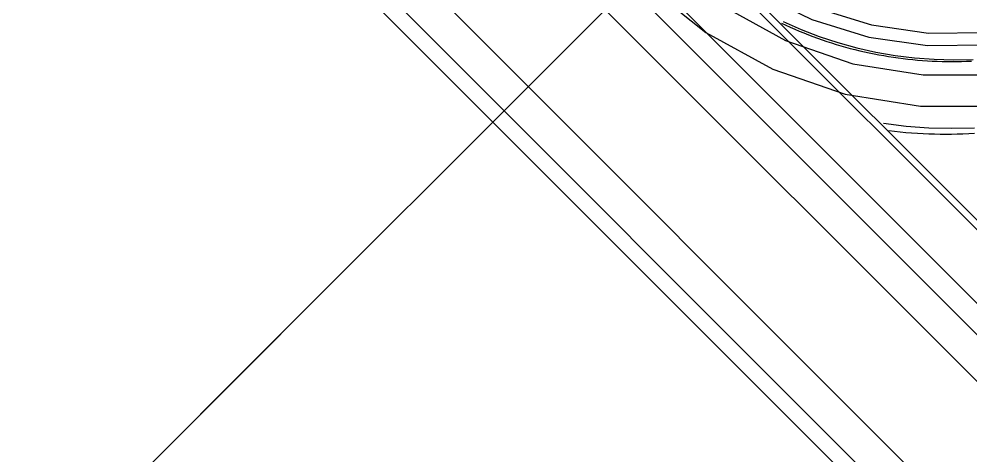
# Model space of a CAD drawing. Header units: millimetres. Extents: x -1292 to 2253, y 326 to 453.
# Drawn here: x 2097.784 to 2097.8534, y 347.9134 to 347.9453 of the extents above; entities that cross this region are included whole.
import ezdxf

# ---------------------------------------------------------------- set-up
doc = ezdxf.new("R2010")
doc.units = ezdxf.units.MM
doc.header["$LTSCALE"] = 0.5
doc.linetypes.add('HIDDENX2', pattern=[0.75, 0.5, -0.25])
for name, color, linetype in [('-HIDRO', 8, 'Continuous'), ('Eixo', 4, 'HIDDENX2'), ('Esgoto', 5, 'ByLayer')]:
    doc.layers.add(name, color=color, linetype=linetype)

msp = doc.modelspace()

# ---------------------------------------------------------------- linework, layer by layer
at = {"layer": '-HIDRO', "ltscale": 0.05}
msp.add_arc((2097.198738, 348.52263), 0.601429, 270, 356.050132, dxfattribs=at)
at = {"layer": 'Eixo'}
for p, q in [((2097.797218, 347.916476), (2097.852075, 347.971333)), ((2097.77353, 347.892788), (2097.803052, 347.922309)), ((2097.797218, 347.916476), (2097.803052, 347.922309))]:
    msp.add_line(p, q, dxfattribs=at)
at = {"layer": 'Esgoto', "color": 2}
for p, q in [((2097.869803, 347.913895), (2097.794637, 347.98906)), ((2097.869803, 347.914602), (2097.795344, 347.98906)), ((2097.868213, 347.907855), (2097.788597, 347.987471)), ((2097.867816, 347.904837), (2097.785579, 347.987074)), ((2097.867127, 347.911219), (2097.791961, 347.986385)), ((2097.86221, 347.899231), (2097.779974, 347.981468)), ((2097.858836, 347.899084), (2097.779826, 347.978093)), ((2097.856021, 347.900254), (2097.780997, 347.975279)), ((2097.829682, 347.94777), (2097.834038, 347.944291)), ((2097.837847, 347.947145), (2097.84175, 347.945239)), ((2097.835307, 347.946194), (2097.839849, 347.943699)), ((2097.842086, 347.946088), (2097.846102, 347.944848)), ((2097.839673, 347.945091), (2097.840976, 347.944512)), ((2097.84175, 347.945239), (2097.845902, 347.943958)), ((2097.839545, 347.944963), (2097.839868, 347.944813)), ((2097.839868, 347.944813), (2097.840193, 347.944666)), ((2097.840193, 347.944666), (2097.84052, 347.944524)), ((2097.84052, 347.944524), (2097.840848, 347.944385)), ((2097.840848, 347.944385), (2097.841178, 347.944251)), ((2097.840976, 347.944512), (2097.842306, 347.943999)), ((2097.846102, 347.944848), (2097.850262, 347.944244)), ((2097.834038, 347.944291), (2097.838923, 347.941606)), ((2097.839849, 347.943699), (2097.844751, 347.942016)), ((2097.841178, 347.944251), (2097.84151, 347.94412)), ((2097.84151, 347.94412), (2097.841843, 347.943994)), ((2097.841843, 347.943994), (2097.842178, 347.943872)), ((2097.842178, 347.943872), (2097.842514, 347.943753)), ((2097.842306, 347.943999), (2097.84366, 347.943551)), ((2097.842514, 347.943753), (2097.842852, 347.943639)), ((2097.845902, 347.943958), (2097.850201, 347.943333)), ((2097.850262, 347.944244), (2097.854464, 347.944288)), ((2097.842852, 347.943639), (2097.843191, 347.94353)), ((2097.843191, 347.94353), (2097.843531, 347.943424)), ((2097.843531, 347.943424), (2097.843873, 347.943322)), ((2097.84366, 347.943551), (2097.845034, 347.94317)), ((2097.843873, 347.943322), (2097.844216, 347.943225)), ((2097.844216, 347.943225), (2097.84456, 347.943132)), ((2097.84456, 347.943132), (2097.844905, 347.943043)), ((2097.844905, 347.943043), (2097.845251, 347.942958)), ((2097.845034, 347.94317), (2097.846424, 347.942858)), ((2097.850201, 347.943333), (2097.854544, 347.943379)), ((2097.845251, 347.942958), (2097.845598, 347.942878)), ((2097.845598, 347.942878), (2097.845946, 347.942802)), ((2097.845946, 347.942802), (2097.846295, 347.94273)), ((2097.846295, 347.94273), (2097.846645, 347.942663)), ((2097.846424, 347.942858), (2097.847829, 347.942613)), ((2097.846645, 347.942663), (2097.846996, 347.942599)), ((2097.846996, 347.942599), (2097.847347, 347.94254)), ((2097.847347, 347.94254), (2097.8477, 347.942486)), ((2097.8477, 347.942486), (2097.848052, 347.942435)), ((2097.847829, 347.942613), (2097.849243, 347.942438)), ((2097.848052, 347.942435), (2097.848406, 347.94239)), ((2097.848406, 347.94239), (2097.84876, 347.942348)), ((2097.84876, 347.942348), (2097.849114, 347.942311)), ((2097.849114, 347.942311), (2097.849469, 347.942278)), ((2097.849243, 347.942438), (2097.850664, 347.942333)), ((2097.850664, 347.942333), (2097.852089, 347.942297)), ((2097.852089, 347.942297), (2097.853514, 347.942331)), ((2097.838923, 347.941606), (2097.844196, 347.939796)), ((2097.844751, 347.942016), (2097.849868, 347.941196)), ((2097.849469, 347.942278), (2097.849824, 347.942249)), ((2097.849824, 347.942249), (2097.850179, 347.942225)), ((2097.850179, 347.942225), (2097.850535, 347.942205)), ((2097.850535, 347.942205), (2097.850891, 347.942189)), ((2097.850891, 347.942189), (2097.851247, 347.942178)), ((2097.851247, 347.942178), (2097.851604, 347.942172)), ((2097.851604, 347.942172), (2097.85196, 347.942169)), ((2097.85196, 347.942169), (2097.852316, 347.942171)), ((2097.852316, 347.942171), (2097.852672, 347.942178)), ((2097.852672, 347.942178), (2097.853028, 347.942188)), ((2097.853028, 347.942188), (2097.853384, 347.942203)), ((2097.849868, 347.941196), (2097.854983, 347.941196)), ((2097.844196, 347.939796), (2097.849686, 347.938916)), ((2097.849686, 347.938916), (2097.855206, 347.938916)), ((2097.846976, 347.937675), (2097.848627, 347.937471)), ((2097.848627, 347.937471), (2097.850285, 347.937347)), ((2097.84738, 347.937142), (2097.847793, 347.937094)), ((2097.847793, 347.937094), (2097.848207, 347.93705)), ((2097.848207, 347.93705), (2097.848621, 347.937012)), ((2097.848621, 347.937012), (2097.849035, 347.936979)), ((2097.849035, 347.936979), (2097.84945, 347.93695)), ((2097.84945, 347.93695), (2097.849865, 347.936927)), ((2097.849865, 347.936927), (2097.850281, 347.936909)), ((2097.850281, 347.936909), (2097.850696, 347.936896)), ((2097.850285, 347.937347), (2097.851948, 347.937306)), ((2097.850696, 347.936896), (2097.851112, 347.936888)), ((2097.851112, 347.936888), (2097.851528, 347.936886)), ((2097.851528, 347.936886), (2097.851944, 347.936888)), ((2097.851944, 347.936888), (2097.85236, 347.936896)), ((2097.851948, 347.937306), (2097.853611, 347.937346)), ((2097.85236, 347.936896), (2097.852775, 347.936908)), ((2097.852775, 347.936908), (2097.85319, 347.936926)), ((2097.85319, 347.936926), (2097.853606, 347.936948))]:
    msp.add_line(p, q, dxfattribs=at)

doc.saveas('drawing.dxf')
